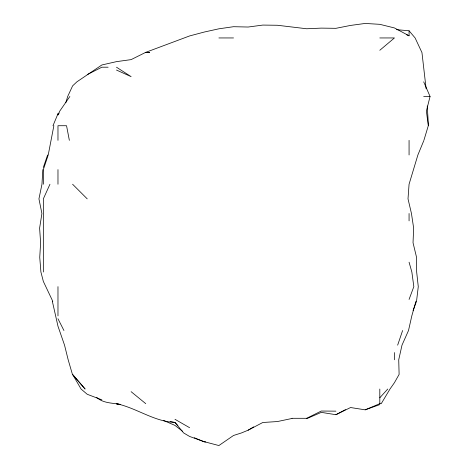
<?xml version="1.0" encoding="UTF-8"?>
<svg xmlns="http://www.w3.org/2000/svg" width="469" height="469" viewBox="0 0 469 469"><rect width="100%" height="100%" fill="white"/><g stroke="black" fill="none" stroke-linecap="round" stroke-linejoin="round"><path stroke-width="0.7" d="M42.826 169.608L41.97 184.235L38.939 198.862L41.911 213.495L39.613 228.122L40.61 242.749L39.748 257.381L40.909 272.008L43.341 281.412L52.757 301.268M53.865 125.721L48.225 154.975L43.341 169.608L43.341 184.235M423.695 81.835L430.061 96.462L426.385 111.089L428.297 125.721L423.9 140.348M415.944 301.268L411.805 315.895L408.511 330.528L401.992 345.155L398.732 359.782L399.113 374.414L394.441 382.681L389.985 389.041L381.233 403.668L379.808 403.668L365.181 409.836L350.554 407.532L335.921 414.707L321.294 412.368L307.576 418.301L292.035 418.301M65.795 102.729L67.7 96.462L72.601 85.88L76.893 81.835L101.861 64.974L116.488 61.638L131.115 59.622L145.748 52.34L189.634 35.931L204.261 32.044L218.888 28.808L233.521 26.704L248.148 27.032L262.781 25.08L277.408 25.262L306.667 28.761L321.294 28.117L335.921 28.322L350.554 25.426L365.181 23.45L379.808 24.324L394.441 27.941L409.068 35.796L409.068 30.79L396.528 29.647M397.648 345.155L402.613 330.528M43.341 167.392L47.627 154.975M409.068 299.445L413.834 286.641L411.852 272.008L409.068 262.194M413.066 310.578L416.536 301.268L418.272 286.641L416.665 272.008L416.566 257.381L413.031 242.749L413.652 228.122L411.454 213.495L408.012 198.862L409.068 184.235L417.885 154.975L423.695 140.893M52.985 125.721L57.974 113.744L59.147 113.152M49.96 184.235L43.341 198.862L43.341 272.008M69.869 96.462L59.768 111.089L57.974 115.028L57.974 113.744M379.808 397.765L387.746 389.041M379.808 50.277L394.441 37.948L379.808 37.948M170.13 421.35L175.001 422.487L183.625 432.928L189.634 436.475L204.261 441.692L218.888 445.55L233.521 435.478L241.5 432.928L248.148 430.184L253.635 426.89M335.921 414.707L345.465 409.642M248.148 430.184L262.781 422.499L277.408 421.549L292.035 418.465M87.228 74.589L101.861 67.202L108.128 67.202M306.667 418.301L321.294 411.032L335.921 411.149M365.181 409.836L379.808 404.6M205.727 441.904L204.261 441.909L194.289 437.747M218.888 37.948L233.521 37.948M145.279 52.575L149.5 52.575L145.748 52.575M423.695 96.462L430.061 96.462M119.273 404.137C111.458 403.023 102.758 402.971 96.591 397.378M116.488 404.002L120.668 404.606M116.488 403.668C136.667 408.071 153.984 421.52 175.001 422.487L177.903 425.623M101.861 399.84L87.228 394.282L81.067 389.041L72.601 374.414L85.129 389.041L72.437 374.414L68.169 359.782L64.54 345.155L57.974 326.213L52.335 301.268M406.406 34.642L409.068 35.796M163.699 420.517L175.001 425.418L182.4 431.163M116.488 70.057L131.115 76.635L116.488 67.202M175.001 419.315L189.634 427.716M131.115 391.679L145.748 403.668M72.601 184.235L87.228 198.862M409.068 30.79L415.118 37.948L421.953 52.575L426.128 88.799M57.974 318.756L63.942 330.528M69.353 140.348L66.551 125.721L57.974 125.721L57.974 140.348M428.449 125.721L427.259 105.971M409.068 140.348L409.068 154.975M409.068 213.495L409.068 220.864M394.441 352.571L394.441 359.782M379.808 389.041L379.808 403.668M57.974 169.608L57.974 184.235M57.974 286.641L57.974 315.895"/></g></svg>
